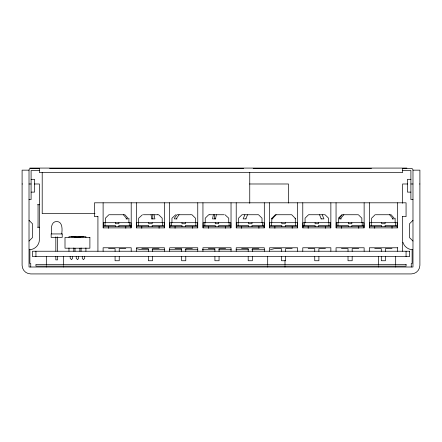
<?xml version="1.0" encoding="UTF-8"?>
<svg xmlns="http://www.w3.org/2000/svg" width="442" height="442" viewBox="0 0 442 442"><rect width="100%" height="100%" fill="white"/><g stroke="black" fill="none" stroke-linecap="round" stroke-linejoin="round"><path stroke-width="0.66" d="M42.205 172.485L42.205 213.663L94.991 213.663M249.752 203.37L249.752 172.485M213.403 214.74L212.503 218.889L215.806 218.889M216.392 214.74L215.492 218.889M244.89 214.74L243.144 218.889L246.111 218.889M247.57 214.74L245.824 218.889M179.098 214.74L176.634 218.199L176.634 218.889M343.882 214.74L340.859 218.199L340.859 218.889M276.151 214.74L272.78 218.199L272.78 218.889L271.979 218.889L271.979 218.199L275.349 214.74L291.737 214.74L295.107 218.199L295.107 218.889M29.017 241.061L32.476 237.603L32.476 223.768L29.017 220.309M412.983 220.309L409.524 223.768L409.524 237.603L412.983 241.061M108.887 214.74L105.395 218.199L105.395 222.696M341.821 214.74L338.334 218.199L338.334 222.696M375.098 214.74L371.611 218.199L371.611 222.696M29.365 249.713C34.736 249.747 39.432 245.05 39.393 239.68L39.393 183.988L34.382 183.988M29.863 168.076L406.911 168.076M49.614 168.419L243.647 168.419M253.172 168.419L371.473 168.419M29.017 170.153L22.1 170.153L22.1 265.277A8.647 8.647 0 0 0 30.747 273.924L411.253 273.924A8.647 8.647 0 0 0 419.9 265.277L419.9 170.153L412.983 170.153A1.729 1.729 0 0 0 411.253 168.419L402.607 168.419L402.607 172.573L39.393 172.573L39.393 168.419L30.747 168.419A1.729 1.729 0 0 0 29.017 170.153L29.017 267.007L412.983 267.007L412.983 170.153M39.393 170.496L31.095 170.496L31.095 199.552L29.017 199.552M402.607 170.496L410.905 170.496L410.905 199.552L412.983 199.552M31.095 179.319L34.553 179.319L34.553 192.115L31.095 192.115M410.905 179.319L407.447 179.319L407.447 192.115L410.905 192.115M22.1 183.988L22.443 183.988M29.017 183.988L31.095 183.988M249.503 183.988L288.455 183.988L288.455 203.066M407.618 183.988L402.607 183.988L402.607 203.287M410.905 183.988L412.983 183.988M419.557 183.988L419.9 183.988M37.509 204.74L39.393 204.74M109.395 214.74L124.92 214.74L127.942 218.199L127.942 218.889L125.976 218.889M142.446 214.74L138.672 218.199L138.672 222.696M143.357 214.74L157.512 214.74M157.595 214.74L158.706 214.74L162.197 218.199L162.197 222.696M175.723 214.74L171.949 218.199L171.949 222.696M190.513 214.74L176.91 214.74L174.441 218.199L174.441 218.889L177.054 218.889M190.872 214.74L191.983 214.74L195.469 218.199L195.469 222.696M209.823 214.74L208.718 214.74L205.226 218.199L205.226 222.696M209.911 214.74L224.066 214.74M224.978 214.74L228.746 218.199L228.746 222.696M243.1 214.74L241.989 214.74L238.503 218.199L238.503 222.696M243.514 214.74L257.017 214.74M257.426 214.74L258.537 214.74L262.023 218.199L262.023 222.696M309.654 214.74L308.544 214.74L305.057 218.199L305.057 222.696M310.063 214.74L323.572 214.74M323.98 214.74L325.091 214.74L328.577 218.199L328.577 222.696M357.854 214.74L342.335 214.74L339.312 218.199L339.312 218.889L341.274 218.889M375.612 214.74L391.131 214.74L394.154 218.199L394.154 218.889L392.192 218.889M97.925 216.641L94.466 216.641L94.466 202.806L406.065 202.806L406.065 216.641L402.607 216.641M151.617 218.889L154.921 218.889L154.015 214.74M320.969 218.889L323.936 218.889L322.19 214.74M103.323 225.464L115.428 225.464L115.428 226.497M130.992 225.464L118.887 225.464L118.887 226.497M136.595 225.464L148.705 225.464L148.705 226.497M164.269 225.464L152.164 225.464L152.164 226.497M169.872 225.464L181.982 225.464L181.982 226.497M197.546 225.464L185.441 225.464L185.441 226.497M203.149 225.464L215.26 225.464L215.26 226.497M230.823 225.464L218.718 225.464L218.718 226.497M236.426 225.464L248.537 225.464L248.537 226.497M264.101 225.464L251.995 225.464L251.995 226.497M269.703 225.464L281.814 225.464L281.814 226.497M297.378 225.464L285.272 225.464L285.272 226.497M302.98 225.464L315.091 225.464L315.091 226.497M330.655 225.464L318.549 225.464L318.549 226.497M336.257 225.464L348.368 225.464L348.368 226.497M363.932 225.464L351.826 225.464L351.826 226.497M369.534 225.464L381.639 225.464L381.639 226.497M397.209 225.464L385.104 225.464L385.104 226.497M103.323 226.497L130.992 226.497M136.595 226.497L164.269 226.497M169.872 226.497L197.546 226.497M203.149 226.497L230.823 226.497M236.426 226.497L264.101 226.497M269.703 226.497L297.378 226.497M302.98 226.497L330.655 226.497M336.257 226.497L363.932 226.497M369.534 226.497L397.209 226.497M37.509 227.227L39.393 227.227M75.51 236.68L68.969 236.68L68.969 237.409M79.383 236.68L85.919 236.68L85.919 237.409M71.272 236.824L83.621 236.824M74.394 236.945L80.499 236.945M397.772 247.774L369.33 247.774L369.33 251.233M108.511 248.636L115.08 248.636L115.08 251.327M125.804 248.636L119.235 248.636L119.235 251.327M141.788 248.636L148.357 248.636L148.357 251.327M159.081 248.636L152.507 248.636L152.507 251.327M175.065 248.636L181.634 248.636L181.634 251.327M192.358 248.636L185.784 248.636L185.784 251.327M208.342 248.636L214.911 248.636L214.911 251.327M225.635 248.636L219.061 248.636L219.061 251.327M241.614 248.636L248.189 248.636L248.189 251.327M258.913 248.636L252.338 248.636L252.338 251.327M274.891 248.636L281.466 248.636L281.466 251.327M292.19 248.636L285.615 248.636L285.615 251.327M308.168 248.636L314.743 248.636L314.743 251.327M325.467 248.636L318.892 248.636L318.892 251.327M341.445 248.636L348.02 248.636L348.02 251.327M358.744 248.636L352.169 248.636L352.169 251.327M374.722 248.636L381.297 248.636L381.297 251.327M392.021 248.636L385.446 248.636L385.446 251.327M148.672 249.713L143.169 249.713A20.757 20.757 0 0 1 136.501 248.608M152.114 249.713L164.496 249.713M169.314 249.713L181.695 249.713M185.137 249.713L197.524 249.713M202.337 249.713L214.724 249.713M218.851 249.713L231.232 249.713M236.05 249.713L248.432 249.713M251.874 249.713L264.261 249.713M412.635 249.713C408.204 249.686 404.121 246.553 402.944 242.277M358.368 214.74L361.854 218.199L361.854 222.696M389.584 214.74L392.606 218.199L392.606 218.889M123.368 214.74L126.39 218.199L126.39 218.889M319.511 214.74L321.257 218.889M151.026 214.74L151.932 218.889M412.115 249.813L412.115 263.548L411.253 263.548L411.253 267.007M406.065 251.233L406.065 256.631M402.607 216.387L402.607 251.233M397.413 202.806L397.413 227.884L369.33 227.884L369.33 202.806M397.413 247.774L397.413 251.233M397.209 227.884L397.209 222.696L369.534 222.696L369.534 227.884M395.684 256.631L395.684 264.41M395.684 265.708L395.684 267.007M395.479 222.696L395.479 225.464M395.131 218.199L395.131 222.696M392.021 226.497L392.021 228.315M385.446 256.708L385.446 260.747L381.297 260.747L381.297 256.708M385.104 222.696L385.104 223.735L381.639 223.735L381.639 222.696M378.391 256.631L378.391 264.41M378.391 265.708L378.391 267.007M374.722 226.497L374.722 228.315M371.263 222.696L371.263 225.464M364.136 202.806L364.136 227.884L336.053 227.884L336.053 202.806M364.136 251.233L364.136 247.774L336.053 247.774L336.053 251.233M363.932 227.884L363.932 222.696L336.257 222.696L336.257 227.884M362.202 222.696L362.202 225.464M358.744 226.497L358.744 228.315M352.169 256.708L352.169 260.747L348.02 260.747L348.02 256.708M351.826 222.696L351.826 223.735L348.368 223.735L348.368 222.696M341.445 226.497L341.445 228.315M337.986 222.696L337.986 225.464M330.865 202.806L330.865 227.884L302.776 227.884L302.776 202.806M330.865 251.233L330.865 247.774L302.776 247.774L302.776 251.233M330.655 227.884L330.655 222.696L302.98 222.696L302.98 227.884M328.925 222.696L328.925 225.464M325.467 226.497L325.467 228.315M318.892 256.708L318.892 260.747L314.743 260.747L314.743 256.708M318.549 222.696L318.549 223.735L315.091 223.735L315.091 222.696M308.168 226.497L308.168 228.315M304.709 222.696L304.709 225.464M297.588 202.806L297.588 227.884L269.498 227.884L269.498 202.806M297.588 251.233L297.588 247.774L269.498 247.774L269.498 251.233M297.378 227.884L297.378 222.696L269.703 222.696L269.703 227.884M295.648 222.696L295.648 225.464M295.3 218.199L295.3 222.696M292.19 226.497L292.19 228.315M285.615 256.708L285.615 260.747L281.466 260.747L281.466 256.708M285.272 222.696L285.272 223.735L281.814 223.735L281.814 222.696M284.996 260.52L284.996 264.41M284.996 265.708L284.996 267.007M274.891 226.497L274.891 228.315M271.78 218.199L271.78 222.696M271.432 222.696L271.432 225.464M267.697 256.631L267.697 264.41M267.697 265.708L267.697 267.007M264.31 202.806L264.31 227.884L236.221 227.884L236.221 202.806M264.31 251.233L264.31 247.774L236.221 247.774L236.221 251.233M264.101 227.884L264.101 222.696L236.426 222.696L236.426 227.884M262.371 222.696L262.371 225.464M258.913 226.497L258.913 228.315M252.338 256.708L252.338 260.747L248.189 260.747L248.189 256.708M251.995 222.696L251.995 223.735L248.537 223.735L248.537 222.696M241.614 226.497L241.614 228.315M238.155 222.696L238.155 225.464M231.033 202.806L231.033 227.884L202.944 227.884L202.944 202.806M231.033 251.233L231.033 247.774L202.944 247.774L202.944 251.233M230.823 227.884L230.823 222.696L203.149 222.696L203.149 227.884M229.094 222.696L229.094 225.464M225.635 226.497L225.635 228.315M219.061 256.708L219.061 260.747L214.911 260.747L214.911 256.708M218.718 222.696L218.718 223.735L215.26 223.735L215.26 222.696M214.652 214.74L214.652 218.889M208.342 226.497L208.342 228.315M204.878 222.696L204.878 225.464M197.756 202.806L197.756 227.884L169.667 227.884L169.667 202.806M197.756 251.233L197.756 247.774L169.667 247.774L169.667 251.233M197.546 227.884L197.546 222.696L169.872 222.696L169.872 227.884M195.817 222.696L195.817 225.464M192.358 226.497L192.358 228.315M185.784 256.708L185.784 260.747L181.634 260.747L181.634 256.708M185.441 222.696L185.441 223.735L181.982 223.735L181.982 222.696M175.065 226.497L175.065 228.315M171.601 222.696L171.601 225.464M164.479 202.806L164.479 227.884L136.39 227.884L136.39 202.806M164.479 251.233L164.479 247.774L136.39 247.774L136.39 251.233M164.269 227.884L164.269 222.696L136.595 222.696L136.595 227.884M162.54 222.696L162.54 225.464M159.081 226.497L159.081 228.315M152.772 214.74L152.772 218.889M152.507 256.708L152.507 260.747L148.357 260.747L148.357 256.708M152.164 222.696L152.164 223.735L148.705 223.735L148.705 222.696M141.788 226.497L141.788 228.315M138.329 222.696L138.329 225.464M131.202 202.806L131.202 227.884L103.113 227.884L103.113 202.806M131.202 251.233L131.202 247.774L103.113 247.774L103.113 251.233M130.992 227.884L130.992 222.696L103.323 222.696L103.323 227.884M129.263 222.696L129.263 225.464M128.92 218.199L128.92 222.696M125.804 226.497L125.804 228.315M119.235 256.708L119.235 260.747L115.08 260.747L115.08 256.708M118.887 222.696L118.887 223.735L115.428 223.735L115.428 222.696M108.511 226.497L108.511 228.315M105.052 222.696L105.052 225.464M97.925 216.447L97.925 251.233M85.919 247.923L85.919 251.233M84.709 256.338L84.709 258.255L83.378 259.708L82.289 258.255L82.289 256.338M81.079 247.923L81.079 251.233M79.869 248.205L79.869 251.233M79.14 236.824L79.14 237.409M78.659 256.338L78.659 258.255L77.565 259.708L76.234 258.255L76.234 256.338M75.753 236.824L75.753 237.409M75.024 248.205L75.024 251.233M73.814 247.923L73.814 251.233M72.604 256.338L72.604 258.255L71.516 259.708L70.184 258.255L70.184 256.338M68.969 247.923L68.969 251.233M63.609 256.631L63.609 264.41M63.609 265.708L63.609 267.007M61.709 233.94C62.3 229.906 62.847 221.586 56.692 221.486C50.532 221.586 51.084 229.906 51.675 233.94M57.554 236.862L57.554 251.122M57.554 256.454L57.554 259.879L55.825 259.879L55.825 256.454M55.825 236.862L55.825 251.122M46.316 256.631L46.316 264.41M46.316 265.708L46.316 267.007M38.051 204.74L38.051 227.227M35.935 251.233L35.935 256.631M30.747 267.007L30.747 263.548L29.885 263.548L29.885 249.813M274.372 248.608A20.757 20.757 0 0 1 270.405 249.531M62.223 233.94L51.161 233.94L51.161 237.398L62.223 237.398L62.223 233.94M89.892 237.409L65.002 237.409L65.002 248.205L89.892 248.205L89.892 237.409M409.524 251.233L32.476 251.233L32.476 256.631L409.524 256.631L409.524 251.233M406.065 264.41L35.935 264.41L35.935 266.139L406.065 266.139L406.065 264.41"/></g></svg>
